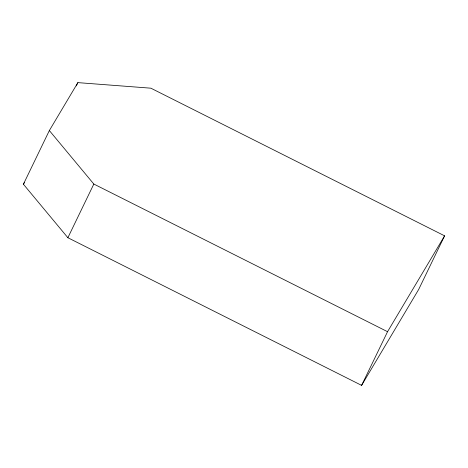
<?xml version="1.0" encoding="UTF-8"?>
<svg xmlns="http://www.w3.org/2000/svg" width="468" height="468" viewBox="0 0 468 468"><rect width="100%" height="100%" fill="white"/><g stroke="black" fill="none" stroke-linecap="round" stroke-linejoin="round"><path stroke-width="0.7" d="M23.4 184.234L49.351 130.554L77.875 82.625L150.877 88.189L444.6 235.837L418.649 289.516L361.6 385.375L67.883 237.726L23.4 184.234L24.511 182.368M76.29 85.901L77.875 82.625M67.883 237.726L93.828 184.047L49.351 130.554M361.6 385.375L387.551 331.695L444.6 235.837M93.828 184.047L387.551 331.695"/></g></svg>
